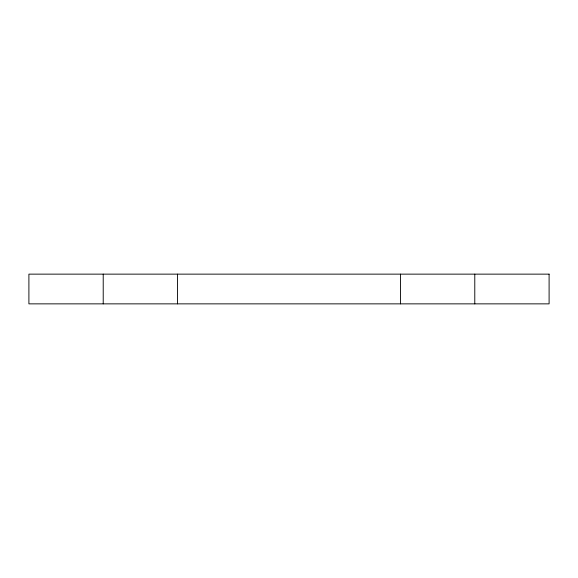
<?xml version="1.0" encoding="UTF-8"?>
<svg xmlns="http://www.w3.org/2000/svg" width="578" height="578" viewBox="0 0 578 578"><rect width="100%" height="100%" fill="white"/><g stroke="black" fill="none" stroke-linecap="round" stroke-linejoin="round"><path stroke-width="0.87" d="M474.784 274.138L474.784 303.862M400.475 274.138L400.475 303.862M177.525 274.138L177.525 303.862M103.216 274.138L103.216 303.862M549.1 274.138L28.9 274.138L28.9 303.862L549.1 303.862L549.1 274.138"/></g></svg>
